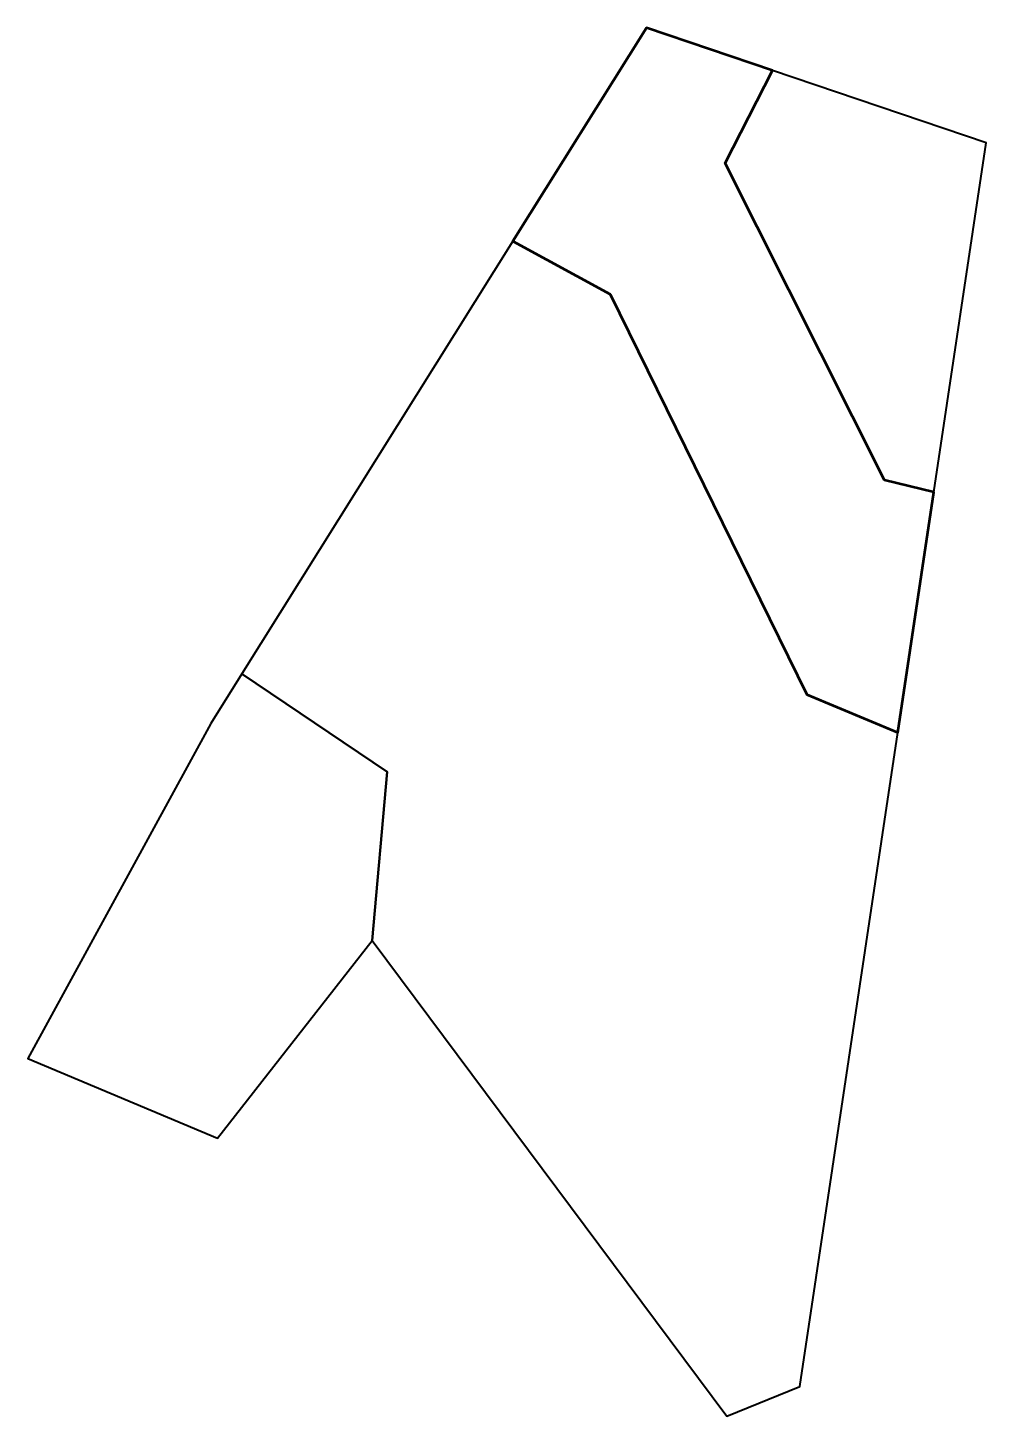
# Model space of a CAD drawing. Header units: metres. Extents: x 807916.5 to 807981.7, y 9157486 to 9157580.6.
import ezdxf

# ---------------------------------------------------------------- set-up
doc = ezdxf.new("R2010")
doc.units = ezdxf.units.M
doc.header["$MEASUREMENT"] = 0
doc.layers.add('2788-21013', color=1, linetype='Continuous')

msp = doc.modelspace()

# ---------------------------------------------------------------- linework, layer by layer
at = {"layer": '2788-21013', "color": 254, "lineweight": 53, "true_color": 0xcccccc}
msp.add_polyline3d([(807949.492, 9157566.022, 2394), (807956.117, 9157562.422, 2000), (807969.499, 9157535.176, 2000), (807975.703, 9157532.571, 2394), (807978.155, 9157548.934, 2394), (807974.803, 9157549.764, 2000), (807963.953, 9157571.343, 2000), (807967.171, 9157577.642, 2394), (807958.589, 9157580.552, 2788)], close=True, dxfattribs=at)
at = {"layer": '2788-21013', "color": 5, "lineweight": 40, "true_color": 0x0000ff}
msp.add_polyline3d([(807967.171, 9157577.642, 2394), (807963.953, 9157571.343, 2000), (807974.803, 9157549.764, 2000), (807978.155, 9157548.934, 2394), (807981.719, 9157572.709, 2788)], close=True, dxfattribs=at)
at = {"layer": '2788-21013', "color": 3, "lineweight": 40, "true_color": 0x00ff00}
msp.add_polyline3d([(807931.06, 9157536.582, 2394), (807940.938, 9157529.894, 2000), (807939.938, 9157518.424, 2788), (807964.072, 9157486.035, 2788), (807969.03, 9157488.05, 2788), (807975.703, 9157532.571, 2394), (807969.499, 9157535.176, 2000), (807956.117, 9157562.422, 2000), (807949.492, 9157566.022, 2394)], close=True, dxfattribs=at)
at = {"layer": '2788-21013', "color": 254, "lineweight": 40, "true_color": 0xcccccc}
msp.add_polyline3d([(807928.936, 9157533.189, 2788), (807916.488, 9157510.384, 2788), (807929.397, 9157504.967, 2788), (807939.938, 9157518.424, 2788), (807940.938, 9157529.894, 2000), (807931.06, 9157536.582, 2394)], close=True, dxfattribs=at)

doc.saveas('drawing.dxf')
